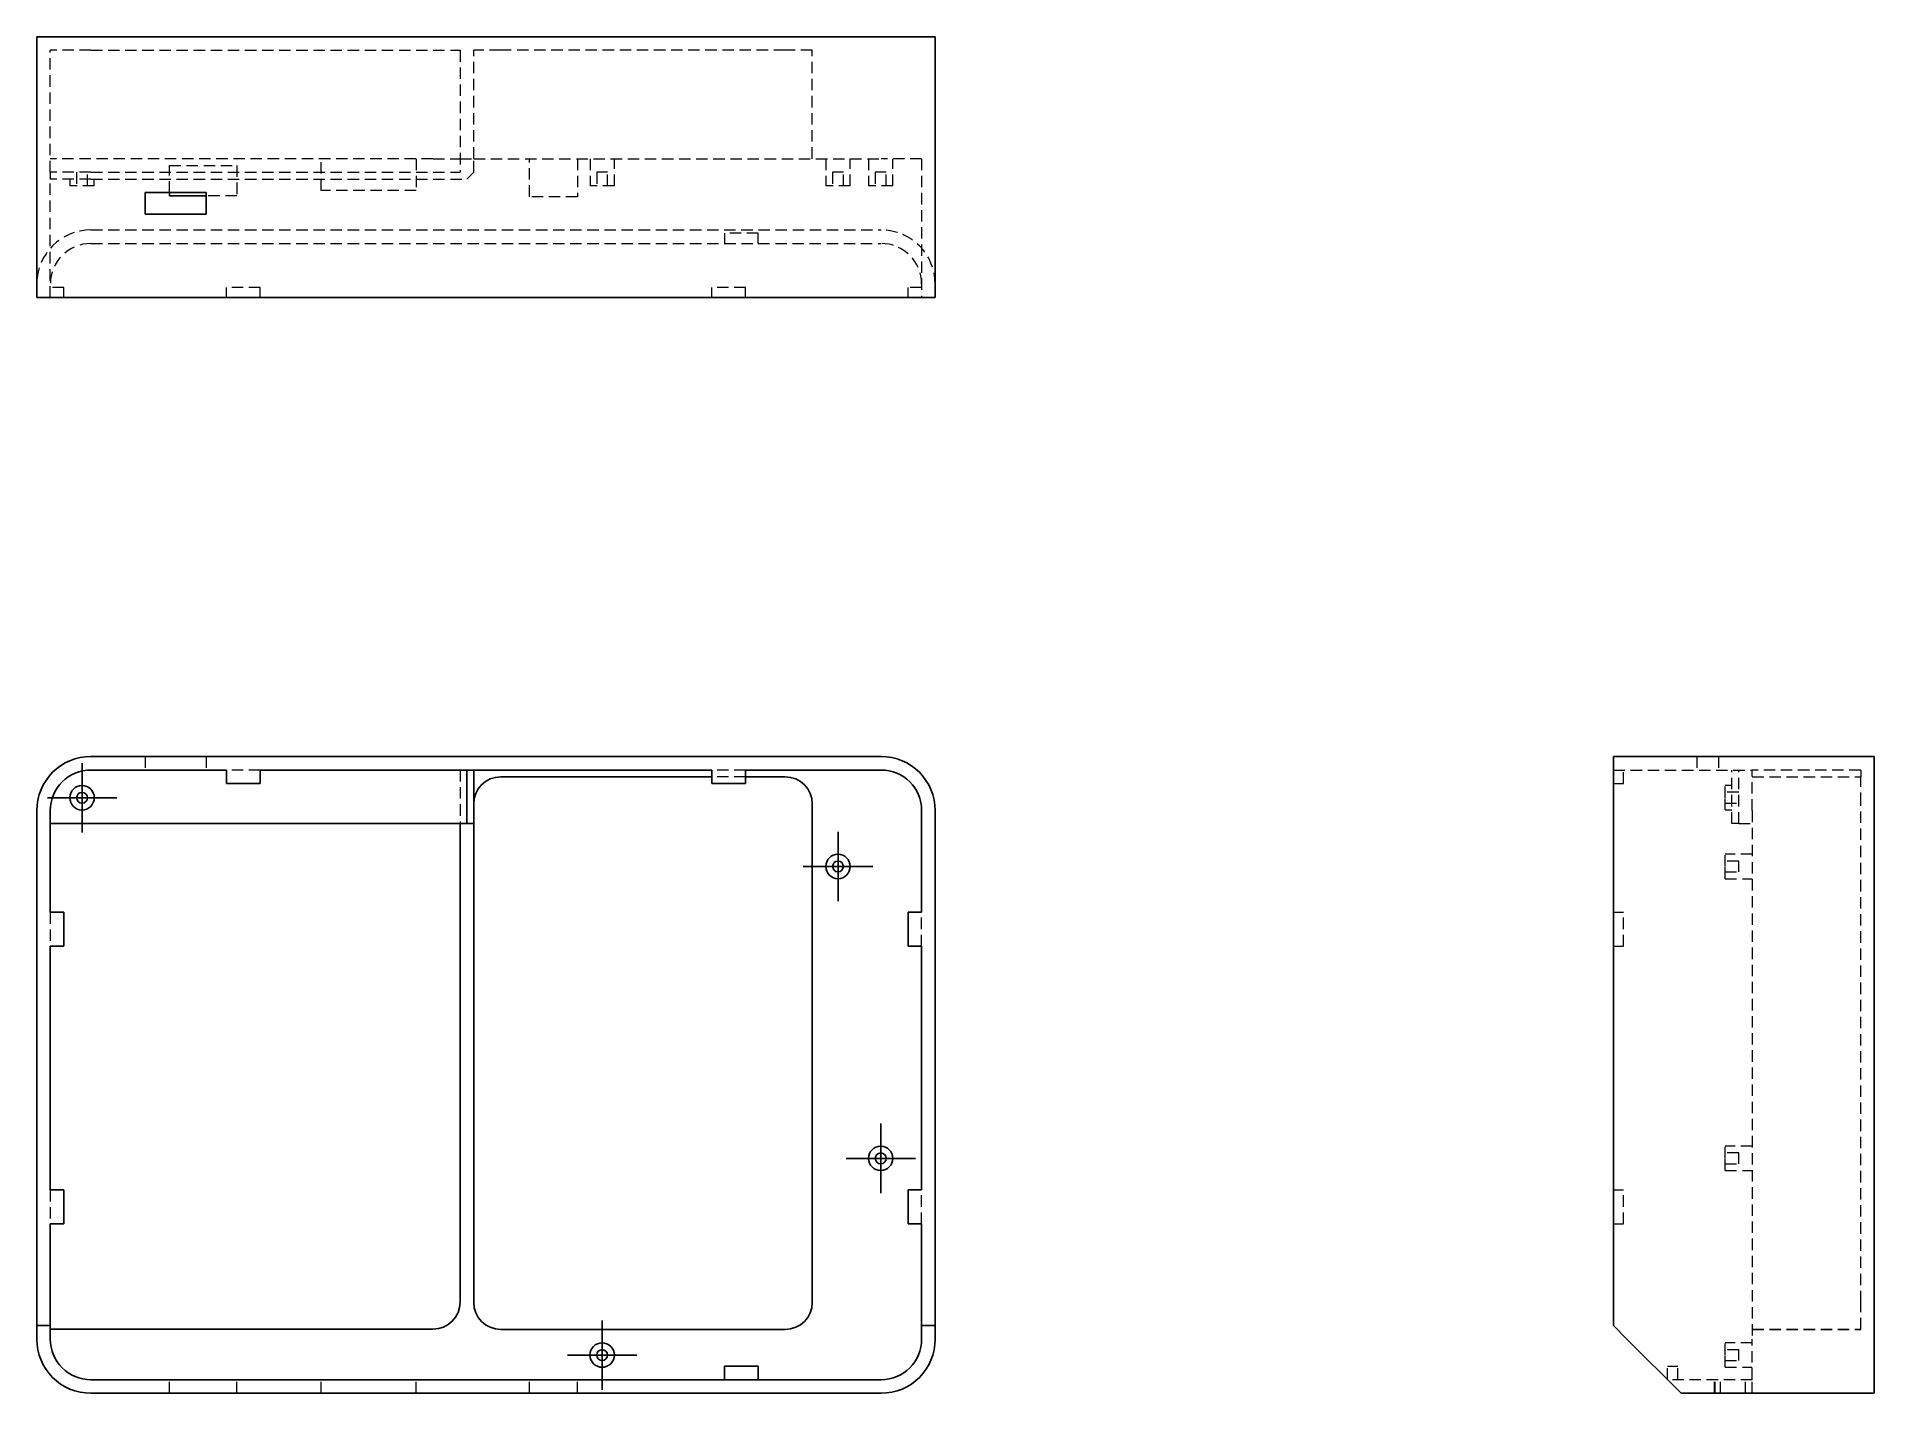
# Model space of a CAD drawing. Header units: millimetres. Extents: x 33 to 238, y 22 to 173.
import ezdxf

# ---------------------------------------------------------------- set-up
doc = ezdxf.new("R2010")
doc.units = ezdxf.units.MM
doc.linetypes.add('HIDDEN', pattern=[1.905, 1.27, -0.635])
doc.layers.add('10', color=7, linetype='Continuous')

# ---------------------------------------------------------------- blocks, each defined once
blk = doc.blocks.new('SW_CENTERMARKSYMBOL_0')
at = {"layer": '10', "color": 0}
for p, q in [((0, 2.5), (0, 3.86)), ((0, 0), (0, 2.5)), ((-2.5, 0), (-3.86, 0)), ((0, 0), (-2.5, 0)), ((0, 0), (0, -2.5)), ((0, 0), (2.5, 0)), ((2.5, 0), (3.86, 0)), ((0, -2.5), (0, -3.86))]:
    blk.add_line(p, q, dxfattribs=at)
blk = doc.blocks.new('SW_CENTERMARKSYMBOL_1')
at = {"layer": '10', "color": 0}
for p, q in [((0, 2.5), (0, 3.86)), ((0, 0), (0, 2.5)), ((-2.5, 0), (-3.86, 0)), ((0, 0), (-2.5, 0)), ((0, 0), (0, -2.5)), ((0, 0), (2.5, 0)), ((2.5, 0), (3.86, 0)), ((0, -2.5), (0, -3.86))]:
    blk.add_line(p, q, dxfattribs=at)
blk = doc.blocks.new('SW_CENTERMARKSYMBOL_2')
at = {"layer": '10', "color": 0}
for p, q in [((0, 2.5), (0, 3.86)), ((0, 0), (0, 2.5)), ((-2.5, 0), (-3.86, 0)), ((0, 0), (-2.5, 0)), ((0, 0), (0, -2.5)), ((0, 0), (2.5, 0)), ((2.5, 0), (3.86, 0)), ((0, -2.5), (0, -3.86))]:
    blk.add_line(p, q, dxfattribs=at)
blk = doc.blocks.new('SW_CENTERMARKSYMBOL_3')
at = {"layer": '10', "color": 0}
for p, q in [((0, 2.5), (0, 3.86)), ((0, 0), (0, 2.5)), ((-2.5, 0), (-3.86, 0)), ((0, 0), (-2.5, 0)), ((0, 0), (0, -2.5)), ((0, 0), (2.5, 0)), ((2.5, 0), (3.86, 0)), ((0, -2.5), (0, -3.86))]:
    blk.add_line(p, q, dxfattribs=at)

msp = doc.modelspace()

# ---------------------------------------------------------------- linework, layer by layer
at = {"color": 7, "linetype": 'Continuous', "lineweight": 25}
for p, q in [((33, 172.51), (33, 143.49)), ((33, 172.51), (39.03, 172.51)), ((126.97, 172.51), (39.03, 172.51)), ((126.97, 172.51), (133, 172.51)), ((133, 143.49), (133, 172.51)), ((51.85, 155.17), (45.06, 155.17)), ((45.06, 155.17), (45.06, 152.76)), ((47.77, 154.8), (47.77, 155.17)), ((51.85, 154.8), (47.77, 154.8)), ((51.85, 152.76), (51.85, 155.17)), ((45.06, 152.76), (51.85, 152.76)), ((33, 143.49), (39.03, 143.49)), ((126.97, 143.49), (39.03, 143.49)), ((126.97, 143.49), (133, 143.49)), ((126.97, 92.43), (39.03, 92.43)), ((208.49, 92.43), (208.49, 86.4)), ((237.51, 92.43), (208.49, 92.43)), ((237.51, 92.43), (237.51, 86.4)), ((54.11, 90.92), (39.03, 90.92)), ((54.11, 90.92), (54.11, 89.41)), ((108.12, 90.92), (57.88, 90.92)), ((57.88, 89.41), (57.88, 90.92)), ((80.88, 84.97), (80.88, 90.92)), ((81.63, 84.97), (81.63, 90.92)), ((108.12, 90.16), (84.65, 90.16)), ((108.12, 90.92), (108.12, 89.41)), ((126.97, 90.92), (111.89, 90.92)), ((111.89, 89.41), (111.89, 90.92)), ((116.3, 90.16), (111.89, 90.16)), ((54.11, 89.41), (57.88, 89.41)), ((108.12, 89.41), (111.89, 89.41)), ((33, 86.4), (33, 29.11)), ((34.51, 86.4), (34.51, 75.09)), ((119.32, 31.7), (119.32, 87.14)), ((131.49, 75.09), (131.49, 86.4)), ((133, 29.11), (133, 86.4)), ((208.49, 29.11), (208.49, 86.4)), ((237.51, 27.6), (237.51, 86.4)), ((34.51, 84.97), (80.88, 84.97)), ((80.12, 84.97), (80.12, 31.72)), ((81.63, 84.97), (80.88, 84.97)), ((81.63, 84.97), (81.63, 31.7)), ((36.02, 75.09), (34.51, 75.09)), ((36.02, 71.32), (36.02, 75.09)), ((131.49, 75.09), (129.98, 75.09)), ((129.98, 75.09), (129.98, 71.32)), ((34.51, 71.32), (34.51, 44.19)), ((34.51, 71.32), (36.02, 71.32)), ((129.98, 71.32), (131.49, 71.32)), ((131.49, 44.19), (131.49, 71.32)), ((36.02, 44.19), (34.51, 44.19)), ((36.02, 40.42), (36.02, 44.19)), ((129.98, 44.19), (129.98, 40.42)), ((131.49, 44.19), (129.98, 44.19)), ((34.51, 40.42), (34.51, 29.11)), ((34.51, 40.42), (36.02, 40.42)), ((129.98, 40.42), (131.49, 40.42)), ((131.49, 29.11), (131.49, 40.42)), ((33, 29.11), (34.51, 29.11)), ((33, 27.6), (33, 29.11)), ((34.51, 27.6), (34.51, 29.11)), ((77.11, 28.71), (34.51, 28.71)), ((84.65, 28.68), (116.3, 28.68)), ((131.49, 29.11), (133, 29.11)), ((131.49, 27.6), (131.49, 29.11)), ((133, 27.6), (133, 29.11)), ((209.99, 27.6), (208.49, 29.11)), ((216.03, 21.57), (209.99, 27.6)), ((237.51, 21.57), (237.51, 27.6)), ((109.53, 23.08), (109.53, 24.59)), ((109.53, 24.59), (113.3, 24.59)), ((113.3, 23.08), (113.3, 24.59)), ((39.03, 23.08), (109.53, 23.08)), ((109.53, 23.08), (113.3, 23.08)), ((113.3, 23.08), (126.97, 23.08)), ((39.03, 21.57), (126.97, 21.57)), ((216.03, 21.57), (237.51, 21.57))]:
    msp.add_line(p, q, dxfattribs=at)
at = {"color": 7, "linetype": 'HIDDEN', "lineweight": 18}
for p, q in [((34.51, 157.43), (34.51, 171.01)), ((39.03, 171.01), (34.51, 171.01)), ((39.03, 171.01), (80.12, 171.01)), ((80.12, 171.01), (80.12, 157.43)), ((84.65, 171.01), (81.63, 171.01)), ((81.63, 158.94), (81.63, 171.01)), ((116.3, 171.01), (84.65, 171.01)), ((119.32, 171.01), (116.3, 171.01)), ((119.32, 158.94), (119.32, 171.01)), ((77.11, 158.94), (34.51, 158.94)), ((47.77, 155.17), (47.77, 158.19)), ((47.77, 158.19), (55.27, 158.19)), ((55.27, 158.19), (55.27, 154.8)), ((64.67, 155.39), (64.67, 158.94)), ((75.22, 158.94), (75.22, 155.39)), ((77.11, 158.94), (80.12, 158.94)), ((80.12, 158.94), (81.63, 158.94)), ((81.63, 158.94), (126.97, 158.94)), ((81.63, 157.43), (81.63, 158.94)), ((87.86, 154.72), (87.86, 158.94)), ((93.17, 158.94), (93.17, 154.72)), ((94.58, 158.94), (94.58, 155.93)), ((97.29, 155.93), (97.29, 158.94)), ((120.82, 158.94), (120.82, 155.93)), ((123.54, 155.93), (123.54, 158.94)), ((125.57, 158.94), (125.57, 155.93)), ((131.49, 158.94), (126.97, 158.94)), ((128.28, 155.93), (128.28, 158.94)), ((131.49, 158.94), (131.49, 143.49)), ((39.03, 157.43), (34.51, 157.43)), ((34.51, 157.43), (34.51, 156.68)), ((34.51, 143.49), (34.51, 156.68)), ((39.03, 156.68), (34.51, 156.68)), ((36.68, 156.68), (36.68, 155.93)), ((39.39, 155.93), (36.68, 155.93)), ((37.43, 157.43), (37.43, 155.93)), ((38.64, 155.93), (38.64, 157.43)), ((39.03, 157.43), (80.12, 157.43)), ((39.03, 156.68), (80.88, 156.68)), ((39.39, 155.93), (39.39, 156.68)), ((81.63, 157.43), (80.88, 156.68)), ((97.29, 155.93), (94.58, 155.93)), ((96.54, 157.43), (95.33, 157.43)), ((95.33, 157.43), (95.33, 155.93)), ((96.54, 155.93), (96.54, 157.43)), ((123.54, 155.93), (120.82, 155.93)), ((122.79, 157.43), (121.58, 157.43)), ((121.58, 157.43), (121.58, 155.93)), ((122.79, 155.93), (122.79, 157.43)), ((128.28, 155.93), (125.57, 155.93)), ((127.53, 157.43), (126.32, 157.43)), ((126.32, 157.43), (126.32, 155.93)), ((127.53, 155.93), (127.53, 157.43)), ((55.27, 154.8), (51.85, 154.8)), ((75.22, 155.39), (64.67, 155.39)), ((93.17, 154.72), (87.86, 154.72)), ((39.03, 151.03), (126.97, 151.03)), ((39.03, 149.52), (109.53, 149.52)), ((109.53, 150.65), (109.53, 149.52)), ((113.3, 150.65), (109.53, 150.65)), ((109.53, 149.52), (113.3, 149.52)), ((113.3, 149.52), (113.3, 150.65)), ((113.3, 149.52), (126.97, 149.52)), ((36.02, 144.62), (34.51, 144.62)), ((36.02, 143.49), (36.02, 144.62)), ((57.88, 144.62), (54.11, 144.62)), ((54.11, 143.49), (54.11, 144.62)), ((57.88, 143.49), (57.88, 144.62)), ((111.89, 144.62), (108.12, 144.62)), ((108.12, 143.49), (108.12, 144.62)), ((111.89, 143.49), (111.89, 144.62)), ((131.49, 144.62), (129.98, 144.62)), ((129.98, 143.49), (129.98, 144.62)), ((45.06, 92.43), (45.06, 90.92)), ((51.85, 92.43), (51.85, 90.92)), ((217.76, 92.43), (217.76, 90.92)), ((220.17, 92.43), (220.17, 90.92)), ((57.88, 90.92), (54.11, 90.92)), ((80.12, 90.92), (80.12, 84.97)), ((111.89, 90.92), (108.12, 90.92)), ((111.89, 90.16), (108.12, 90.16)), ((208.49, 90.92), (223.94, 90.92)), ((209.62, 89.41), (209.62, 90.92)), ((221.68, 84.97), (221.68, 90.92)), ((222.43, 84.97), (222.43, 90.92)), ((223.94, 86.4), (223.94, 90.92)), ((236.01, 90.92), (223.94, 90.92)), ((223.94, 90.16), (236.01, 90.16)), ((236.01, 90.92), (236.01, 90.16)), ((236.01, 87.14), (236.01, 90.16)), ((208.49, 89.41), (209.62, 89.41)), ((220.93, 87.83), (220.93, 89.19)), ((221.68, 89.19), (220.93, 89.19)), ((222.43, 88.44), (220.93, 88.44)), ((220.93, 86.48), (220.93, 87.83)), ((220.93, 87.23), (222.43, 87.23)), ((220.93, 86.48), (221.68, 86.48)), ((223.94, 86.4), (223.94, 27.6)), ((236.01, 31.7), (236.01, 87.14)), ((222.43, 84.97), (221.68, 84.97)), ((222.43, 84.97), (223.94, 84.97)), ((220.93, 80.19), (220.93, 81.54)), ((223.94, 81.54), (220.93, 81.54)), ((222.43, 80.79), (220.93, 80.79)), ((220.93, 78.83), (220.93, 80.19)), ((222.43, 80.19), (222.43, 80.79)), ((222.43, 79.58), (222.43, 80.19)), ((220.93, 79.58), (222.43, 79.58)), ((220.93, 78.83), (223.94, 78.83)), ((34.51, 75.09), (34.51, 71.32)), ((131.49, 71.32), (131.49, 75.09)), ((208.49, 75.09), (209.62, 75.09)), ((209.62, 71.32), (209.62, 75.09)), ((208.49, 71.32), (209.62, 71.32)), ((220.93, 47.71), (220.93, 49.07)), ((223.94, 49.07), (220.93, 49.07)), ((222.43, 48.31), (220.93, 48.31)), ((220.93, 46.35), (220.93, 47.71)), ((220.93, 47.11), (222.43, 47.11)), ((222.43, 47.71), (222.43, 48.31)), ((222.43, 47.11), (222.43, 47.71)), ((220.93, 46.35), (223.94, 46.35)), ((34.51, 44.19), (34.51, 40.42)), ((131.49, 40.42), (131.49, 44.19)), ((208.49, 44.19), (209.62, 44.19)), ((209.62, 40.42), (209.62, 44.19)), ((208.49, 40.42), (209.62, 40.42)), ((236.01, 28.68), (236.01, 31.7)), ((223.94, 28.71), (236.01, 28.71)), ((223.94, 28.68), (236.01, 28.68)), ((220.93, 25.82), (220.93, 27.17)), ((223.94, 27.17), (220.93, 27.17)), ((223.94, 23.08), (223.94, 27.6)), ((214.52, 23.08), (214.52, 24.59)), ((214.52, 24.59), (215.65, 24.59)), ((215.65, 23.08), (215.65, 24.59)), ((222.43, 26.42), (220.93, 26.42)), ((220.93, 24.46), (220.93, 25.82)), ((220.93, 25.21), (222.43, 25.21)), ((222.43, 25.82), (222.43, 26.42)), ((222.43, 25.21), (222.43, 25.82)), ((47.77, 21.57), (47.77, 23.08)), ((55.27, 21.57), (55.27, 23.08)), ((64.67, 21.57), (64.67, 23.08)), ((75.22, 21.57), (75.22, 23.08)), ((87.86, 21.57), (87.86, 23.08)), ((93.17, 21.57), (93.17, 23.08)), ((223.94, 23.08), (214.52, 23.08)), ((219.72, 21.57), (219.72, 23.08)), ((219.8, 21.57), (219.8, 23.08)), ((220.39, 21.57), (220.39, 23.08)), ((220.93, 24.46), (223.94, 24.46)), ((223.19, 21.57), (223.19, 23.08)), ((223.94, 21.57), (223.94, 23.08))]:
    msp.add_line(p, q, dxfattribs=at)
at = {"color": 7, "linetype": 'Continuous', "lineweight": 25}
for centre, radius in [((38.04, 87.83), 1.36), ((38.04, 87.83), 0.603), ((122.18, 80.19), 1.36), ((122.18, 80.19), 0.603), ((126.93, 47.71), 1.36), ((126.93, 47.71), 0.603), ((95.93, 25.82), 1.36), ((95.93, 25.82), 0.603)]:
    msp.add_circle(centre, radius, dxfattribs=at)
at = {"color": 7, "linetype": 'HIDDEN', "lineweight": 18}
for centre, radius, start, end in [((39.03, 144.99), 6.03, 90, 180), ((39.03, 144.99), 4.52, 90, 180), ((126.97, 144.99), 6.03, 0, 90), ((126.97, 144.99), 4.52, 0, 90)]:
    msp.add_arc(centre, radius, start, end, dxfattribs=at)
at = {"color": 7, "linetype": 'Continuous', "lineweight": 25}
for centre, radius, start, end in [((39.03, 86.4), 6.03, 90, 180), ((126.97, 86.4), 6.03, 0, 90), ((39.03, 86.4), 4.52, 90, 180), ((84.65, 87.14), 3.02, 90, 180), ((116.3, 87.14), 3.02, 0, 90), ((126.97, 86.4), 4.52, 0, 90), ((77.11, 31.72), 3.02, 270, 0), ((84.65, 31.7), 3.02, 180, 270), ((116.3, 31.7), 3.02, 270, 0), ((39.03, 27.6), 6.03, 180, 270), ((39.03, 27.6), 4.52, 180, 270), ((126.97, 27.6), 4.52, 270, 0), ((126.97, 27.6), 6.03, 270, 0)]:
    msp.add_arc(centre, radius, start, end, dxfattribs=at)

# ---------------------------------------------------------------- block references
at = {"layer": '10'}
for name, p in [('SW_CENTERMARKSYMBOL_0', (38.04, 87.83)), ('SW_CENTERMARKSYMBOL_2', (122.18, 80.19)), ('SW_CENTERMARKSYMBOL_3', (126.93, 47.71)), ('SW_CENTERMARKSYMBOL_1', (95.93, 25.82))]:
    msp.add_blockref(name, p, dxfattribs=at)

doc.saveas('drawing.dxf')
